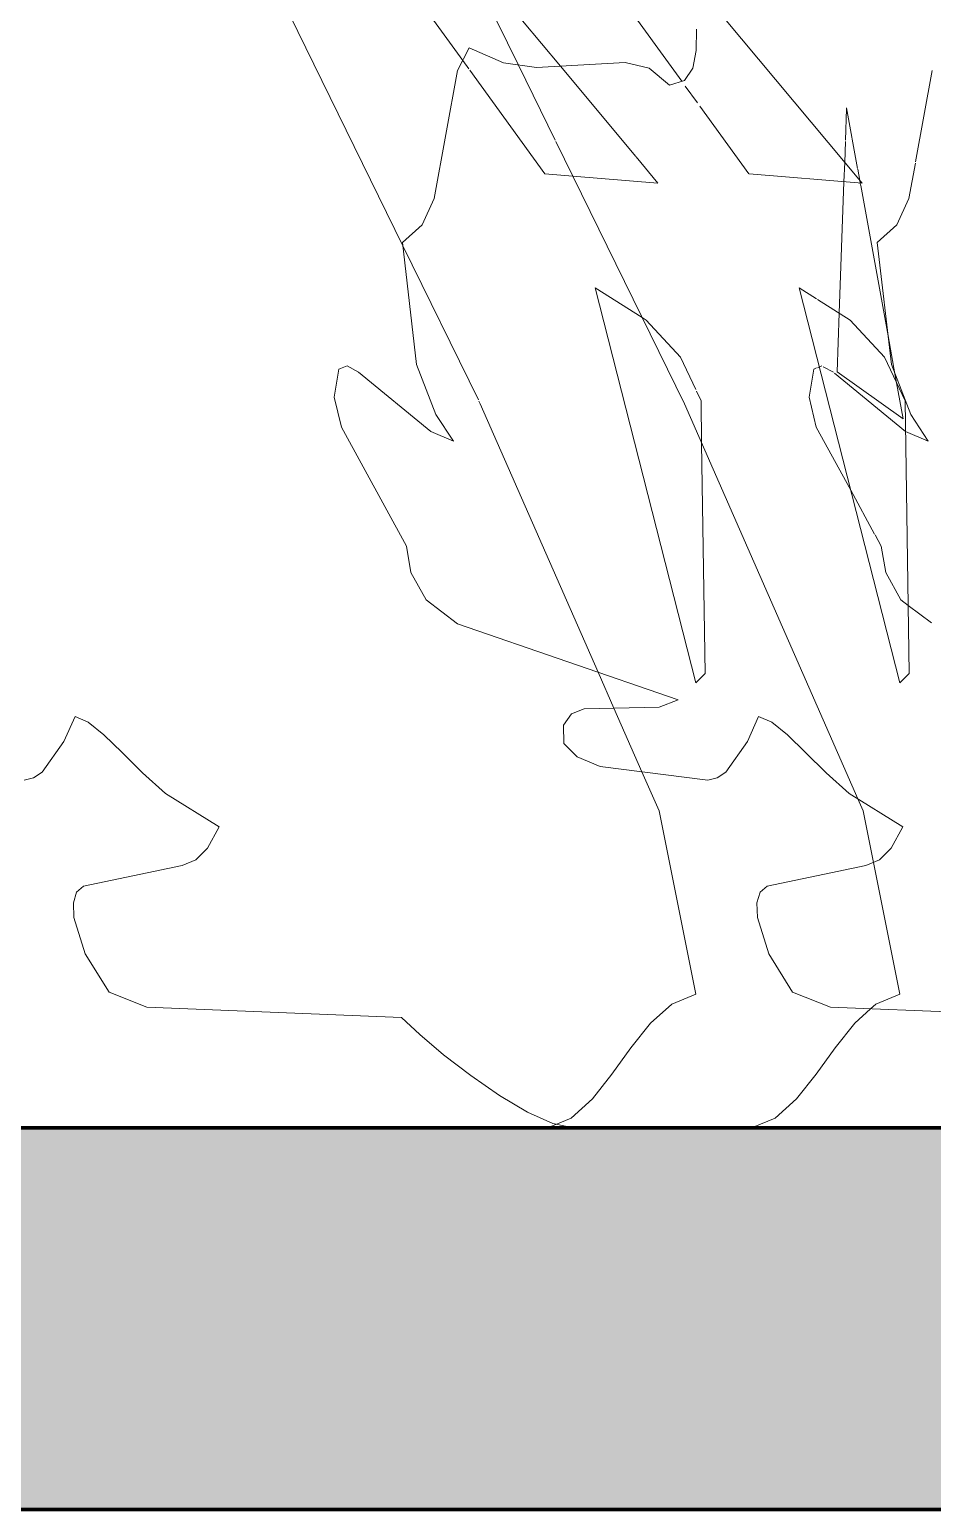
# Model space of a CAD drawing. Header units: inches. Extents: x 1275 to 2881, y -101 to 461.
# Drawn here: x 1384.38 to 1398.58, y -6 to 17.27 of the extents above; entities that cross this region are included whole.
import ezdxf

# ---------------------------------------------------------------- set-up
doc = ezdxf.new("R2010")
doc.units = ezdxf.units.IN
doc.header["$MEASUREMENT"] = 0
doc.linetypes.add('Grid Line 1_2_', pattern=[0.875, 0.5, -0.125, 0.125, -0.125])
for name, color, linetype, lineweight in [('0-1', 7, 'Continuous', 5), ('A-DETL-GENF-1', 7, 'Continuous', 9), ('A-DETL-GENF-2', 253, 'Continuous', 9), ('A-DETL-GENF-3', 8, 'Continuous', 9), ('A-FLOR-LEVL-1', 51, 'Grid Line 1_2_', 9), ('C-BLDG-PADS', 91, 'Continuous', 80)]:
    doc.layers.add(name, color=color, linetype=linetype, lineweight=lineweight)

# ---------------------------------------------------------------- blocks, each defined once
blk = doc.blocks.new('Oakfire_2_Amenities_rvt-1-BUILDING SECTION - EAST_WEST _ PREP KITCHEN - LOOKING SOUTH')
at = {"layer": 'A-FLOR-LEVL-1'}
blk.add_line((1275.24, 0), (2864.588, 0), dxfattribs=at)
blk = doc.blocks.new('Oakfire_2_Kitchen_rvt-1-BUILDING SECTION - EAST_WEST _ PREP KITCHEN - LOOKING SOUTH')
at = {"layer": 'A-FLOR-LEVL-1'}
blk.add_line((1275.24, 0), (2864.588, 0), dxfattribs=at)
blk = doc.blocks.new('magnolia 26756 - magnolia 26756-1522554-BUILDING SECTION - EAST_WEST _ PREP KITCHEN - LOOKING SOUTH')
at = {"layer": 'A-DETL-GENF-1'}
for p, q in [((1394.871, 17.28), (1394.863, 16.944)), ((1391.296, 16.985), (1391.109, 16.63)), ((1391.832, 16.75), (1391.296, 16.985)), ((1393.75, 16.759), (1392.354, 16.676)), ((1394.127, 16.666), (1393.75, 16.759)), ((1394.863, 16.944), (1394.809, 16.666)), ((1391.109, 16.63), (1390.745, 14.618)), ((1392.354, 16.676), (1391.832, 16.75)), ((1394.446, 16.401), (1394.127, 16.666)), ((1394.809, 16.666), (1394.68, 16.475)), ((1394.68, 16.475), (1394.446, 16.401)), ((1390.745, 14.618), (1390.555, 14.206)), ((1390.555, 14.206), (1390.246, 13.927)), ((1390.246, 13.927), (1390.467, 12.009)), ((1389.247, 11.935), (1389.173, 11.491)), ((1389.375, 11.984), (1389.247, 11.935)), ((1389.556, 11.888), (1389.375, 11.984)), ((1390.69, 10.952), (1389.556, 11.888)), ((1390.467, 12.009), (1390.773, 11.219)), ((1389.173, 11.491), (1389.286, 11.024)), ((1390.773, 11.219), (1391.046, 10.802)), ((1389.286, 11.024), (1390.309, 9.151)), ((1391.046, 10.802), (1390.69, 10.952)), ((1390.309, 9.151), (1390.38, 8.735)), ((1390.38, 8.735), (1390.619, 8.304)), ((1390.619, 8.304), (1391.112, 7.93)), ((1391.112, 7.93), (1394.58, 6.735)), ((1393.102, 6.593), (1392.903, 6.515)), ((1394.283, 6.617), (1393.102, 6.593)), ((1394.58, 6.735), (1394.283, 6.617)), ((1392.903, 6.515), (1392.78, 6.335)), ((1392.78, 6.335), (1392.782, 6.048)), ((1395.672, 6.079), (1395.846, 6.469)), ((1395.846, 6.469), (1396.055, 6.382)), ((1396.055, 6.382), (1396.301, 6.182)), ((1395.329, 5.596), (1395.672, 6.079)), ((1396.301, 6.182), (1396.584, 5.905)), ((1392.782, 6.048), (1392.995, 5.836)), ((1392.995, 5.836), (1393.355, 5.686)), ((1396.584, 5.905), (1396.907, 5.586)), ((1393.355, 5.686), (1395.046, 5.469)), ((1395.193, 5.505), (1395.329, 5.596)), ((1396.907, 5.586), (1397.268, 5.262)), ((1395.046, 5.469), (1395.193, 5.505)), ((1397.268, 5.262), (1398.113, 4.736)), ((1398.113, 4.736), (1397.931, 4.401)), ((1397.744, 4.214), (1397.529, 4.127)), ((1397.931, 4.401), (1397.744, 4.214)), ((1397.529, 4.127), (1395.979, 3.802)), ((1395.979, 3.802), (1395.87, 3.709)), ((1395.87, 3.709), (1395.82, 3.539)), ((1395.82, 3.539), (1395.828, 3.309)), ((1395.828, 3.309), (1396.005, 2.737)), ((1396.005, 2.737), (1396.379, 2.136)), ((1396.379, 2.136), (1396.976, 1.898)), ((1396.976, 1.898), (1400.979, 1.736))]:
    blk.add_line(p, q, dxfattribs=at)
blk = doc.blocks.new('lupin 26755 - lupin 26755-V5-BUILDING SECTION - EAST_WEST _ PREP KITCHEN - LOOKING SOUTH')
at = {"layer": 'A-DETL-GENF-1'}
for p, q in [((1394.639, 16.462), (1390.651, 21.976)), ((1390.485, 19.954), (1392.071, 16.716)), ((1397.406, 5.176), (1397.489, 4.987)), ((1397.489, 4.987), (1397.651, 4.177)), ((1397.606, 1.873), (1397.356, 1.648)), ((1397.356, 1.648), (1397.049, 1.26)), ((1397.049, 1.26), (1396.749, 0.844)), ((1396.749, 0.844), (1396.441, 0.456)), ((1396.441, 0.456), (1396.108, 0.155)), ((1396.108, 0.155), (1395.732, 0)), ((1395.732, 0), (1403.642, 0.008))]:
    blk.add_line(p, q, dxfattribs=at)
at = {"layer": 'A-DETL-GENF-2'}
for p, q in [((1394.867, 17.984), (1397.472, 14.857)), ((1392.071, 16.716), (1392.649, 15.535)), ((1394.886, 16.12), (1394.693, 16.387)), ((1395.693, 15.006), (1394.921, 16.072)), ((1392.659, 15.515), (1394.678, 11.391)), ((1397.472, 14.857), (1395.695, 15.006)), ((1398.066, 6.998), (1396.485, 13.212)), ((1396.756, 13.04), (1396.485, 13.212)), ((1397.286, 12.705), (1396.77, 13.031)), ((1397.286, 12.705), (1397.825, 12.122)), ((1397.825, 12.122), (1398.149, 11.438)), ((1398.149, 11.438), (1398.214, 7.146)), ((1394.678, 11.391), (1397.406, 5.176)), ((1398.214, 7.146), (1398.066, 6.998)), ((1397.651, 4.177), (1398.066, 2.104)), ((1398.066, 2.104), (1397.69, 1.948)), ((1397.69, 1.948), (1397.606, 1.873))]:
    blk.add_line(p, q, dxfattribs=at)
blk = doc.blocks.new('lupin 26755 - lupin 26755-V7-BUILDING SECTION - EAST_WEST _ PREP KITCHEN - LOOKING SOUTH')
at = {"layer": 'A-DETL-GENF-1'}
for p, q in [((1392.659, 0.056), (1392.523, 0)), ((1392.523, 0), (1392.931, 0))]:
    blk.add_line(p, q, dxfattribs=at)
at = {"layer": 'A-DETL-GENF-2'}
for p, q in [((1391.193, 16.79), (1387.442, 21.976)), ((1387.276, 19.954), (1390.252, 13.876)), ((1391.154, 18.589), (1392.729, 16.698)), ((1391.288, 16.659), (1391.193, 16.79)), ((1392.484, 15.006), (1391.304, 16.637)), ((1392.729, 16.698), (1393.913, 15.278)), ((1397.211, 15.535), (1397.229, 16.027)), ((1397.403, 15.09), (1397.229, 16.044)), ((1397.199, 15.186), (1397.21, 15.515)), ((1393.918, 15.272), (1394.263, 14.857)), ((1397.188, 14.881), (1397.199, 15.186)), ((1392.926, 14.969), (1392.484, 15.006)), ((1394.263, 14.857), (1392.926, 14.969)), ((1397.437, 14.899), (1397.404, 15.081)), ((1397.445, 14.86), (1397.437, 14.899)), ((1397.114, 12.814), (1397.188, 14.881)), ((1397.45, 14.83), (1397.445, 14.86)), ((1397.881, 12.46), (1397.451, 14.822)), ((1390.252, 13.876), (1391.44, 11.45)), ((1394.857, 6.998), (1393.276, 13.212)), ((1394.016, 12.744), (1393.276, 13.212)), ((1397.081, 11.891), (1397.114, 12.814)), ((1394.077, 12.705), (1394.016, 12.744)), ((1394.077, 12.705), (1394.616, 12.122)), ((1394.616, 12.122), (1394.857, 11.614)), ((1398.119, 11.15), (1397.081, 11.891)), ((1398.015, 11.721), (1397.99, 11.862)), ((1398.119, 11.15), (1398.015, 11.721)), ((1391.449, 11.431), (1391.469, 11.391)), ((1394.87, 11.586), (1394.94, 11.438)), ((1394.94, 11.438), (1394.95, 10.77)), ((1391.469, 11.391), (1393.322, 7.168)), ((1394.95, 10.77), (1395.005, 7.146)), ((1393.322, 7.168), (1393.571, 6.602)), ((1395.005, 7.146), (1394.857, 6.998)), ((1393.571, 6.602), (1394.01, 5.602)), ((1394.01, 5.602), (1394.28, 4.987)), ((1394.28, 4.987), (1394.857, 2.104)), ((1394.857, 2.104), (1394.481, 1.948)), ((1394.481, 1.948), (1394.147, 1.648)), ((1394.147, 1.648), (1393.839, 1.26)), ((1393.839, 1.26), (1393.54, 0.844)), ((1393.54, 0.844), (1393.232, 0.456)), ((1393.232, 0.456), (1392.899, 0.155)), ((1392.899, 0.155), (1392.659, 0.056)), ((1392.931, 0), (1395.739, 0.003)), ((1395.739, 0.003), (1403.627, 0.011))]:
    blk.add_line(p, q, dxfattribs=at)
at = {"layer": 'A-DETL-GENF-3'}
blk.add_line((1397.99, 11.862), (1397.881, 12.46), dxfattribs=at)
blk = doc.blocks.new('magnolia 26756 - magnolia 26756-V10-BUILDING SECTION - EAST_WEST _ PREP KITCHEN - LOOKING SOUTH')
at = {"layer": 'A-DETL-GENF-1'}
for p, q in [((1384.924, 6.079), (1385.098, 6.469)), ((1385.098, 6.469), (1385.307, 6.382)), ((1385.307, 6.382), (1385.553, 6.182)), ((1384.581, 5.596), (1384.924, 6.079)), ((1385.553, 6.182), (1385.837, 5.905)), ((1385.837, 5.905), (1386.159, 5.586)), ((1384.445, 5.505), (1384.581, 5.596)), ((1386.159, 5.586), (1386.521, 5.262)), ((1384.298, 5.469), (1384.445, 5.505)), ((1386.521, 5.262), (1387.365, 4.736)), ((1387.365, 4.736), (1387.183, 4.401)), ((1386.996, 4.214), (1386.781, 4.127)), ((1387.183, 4.401), (1386.996, 4.214)), ((1386.781, 4.127), (1385.232, 3.802)), ((1385.232, 3.802), (1385.122, 3.709)), ((1385.122, 3.709), (1385.072, 3.539)), ((1385.072, 3.539), (1385.08, 3.309)), ((1385.08, 3.309), (1385.257, 2.737)), ((1385.257, 2.737), (1385.632, 2.136)), ((1385.632, 2.136), (1386.228, 1.898)), ((1386.228, 1.898), (1390.231, 1.736)), ((1390.231, 1.736), (1390.519, 1.467)), ((1390.519, 1.467), (1390.893, 1.151)), ((1390.893, 1.151), (1391.321, 0.822)), ((1391.321, 0.822), (1391.771, 0.51)), ((1391.771, 0.51), (1392.211, 0.248)), ((1392.211, 0.248), (1392.608, 0.067)), ((1392.608, 0.067), (1392.931, 0))]:
    blk.add_line(p, q, dxfattribs=at)
blk = doc.blocks.new('magnolia 26756 - magnolia 26756-V11-BUILDING SECTION - EAST_WEST _ PREP KITCHEN - LOOKING SOUTH')
at = {"layer": 'A-DETL-GENF-2'}
for p, q in [((1398.574, 16.63), (1398.315, 15.194)), ((1398.311, 15.172), (1398.21, 14.618)), ((1398.21, 14.618), (1398.02, 14.206)), ((1398.02, 14.206), (1397.712, 13.927)), ((1397.712, 13.927), (1397.933, 12.009)), ((1396.712, 11.935), (1396.638, 11.491)), ((1396.757, 11.952), (1396.712, 11.935)), ((1396.801, 11.969), (1396.77, 11.957)), ((1396.84, 11.984), (1396.801, 11.969)), ((1397.022, 11.888), (1396.863, 11.972)), ((1398.155, 10.952), (1397.039, 11.873)), ((1397.933, 12.009), (1398.239, 11.219)), ((1396.638, 11.491), (1396.752, 11.024)), ((1398.239, 11.219), (1398.512, 10.802)), ((1396.752, 11.024), (1397.294, 10.031)), ((1398.512, 10.802), (1398.157, 10.951)), ((1397.294, 10.031), (1397.67, 9.341)), ((1397.679, 9.326), (1397.774, 9.151)), ((1397.774, 9.151), (1397.845, 8.735)), ((1397.845, 8.735), (1398.084, 8.304)), ((1398.084, 8.304), (1398.198, 8.218)), ((1398.198, 8.218), (1398.562, 7.942))]:
    blk.add_line(p, q, dxfattribs=at)

msp = doc.modelspace()

# ---------------------------------------------------------------- hatches: boundary and pattern name
at = {"layer": 'C-BLDG-PADS'}
h = msp.add_hatch(dxfattribs=at)
h.set_pattern_fill('FP_6', color=256, style=0, pattern_type=2)
h.set_pattern_definition([(50, (1972.647, 112.405), (18.36206, -1.60683), [1.92, -21.12]), (355, (1972.647, 112.405), (-3.55226, 19.25587), [1.536, -16.896]), (100.451, (1974.177, 112.271), (14.8102, 17.6493), [1.632, -17.949]), (46.184, (1972.647, 117.525), (27.32125, -4.2376), [2.88, -31.68]), (96.636, (1974.924, 117.172), (23.9275, 24.9372), [2.448, -26.924]), (351.184, (1972.647, 117.525), (23.9276, 24.9374), [2.304, -25.344]), (21, (1975.207, 116.245), (15.2808, -10.30746), [1.92, -21.12]), (326, (1975.207, 116.245), (6.22856, 18.56374), [1.536, -16.896]), (71.451, (1976.48, 115.386), (21.50985, 8.2563), [1.632, -17.949]), (37.5, (1972.647, 112.405), (0.311095, 8.522537), [0.845, -15.846, 0.845, -16.307, -16.96]), (37.5, (1972.647, 112.405), (0.311095, 8.522537), [-33.843, 0.845, -16.115]), (7.5, (1972.647, 112.405), (6.73464, 10.09743), [0.845, -8.934, 0.845, -15.462, -6.464]), (7.5, (1972.647, 112.405), (6.73464, 10.09743), [-26.086, 0.845, -5.619]), (327.5, (1966.938, 112.405), (13.66611, -0.577186), [0.845, -5.555, 0.845, -19.123, -26.496]), (327.5, (1966.938, 112.405), (13.66611, -0.577186), [-26.368, 0.845, -25.651]), (317.5, (1964.378, 112.405), (14.92985, 2.56286), [0.845, -7.475, 0.845, -12.416, -18.816]), (317.5, (1964.378, 112.405), (14.92985, 2.56286), [-21.581, 0.845, -17.971])])
h.paths.add_polyline_path([(2617.564, -6), (2653.407, -6), (2653.407, 0), (2597.407, 0), (2597.407, -6), (2606.307, -6)], flags=0)
h.paths.add_polyline_path([(1387.034, -6), (1398.919, -6), (1398.919, 0), (1339.723, 0), (1339.723, -6), (1385.361, -6)], flags=0)

# ---------------------------------------------------------------- linework, layer by layer
at = {"layer": 'A-FLOR-LEVL-1'}
msp.add_line((1275.24, 0), (2864.588, 0), dxfattribs=at)
at = {"layer": 'C-BLDG-PADS'}
for p, q in [((1398.919, 0), (1339.723, 0)), ((1339.723, -6), (1398.919, -6))]:
    msp.add_line(p, q, dxfattribs=at)

# ---------------------------------------------------------------- block references
at = {"layer": '0-1'}
for name in ['Oakfire_2_Amenities_rvt-1-BUILDING SECTION - EAST_WEST _ PREP KITCHEN - LOOKING SOUTH', 'Oakfire_2_Kitchen_rvt-1-BUILDING SECTION - EAST_WEST _ PREP KITCHEN - LOOKING SOUTH']:
    msp.add_blockref(name, (0, 0), dxfattribs=at)
at = {"layer": 'A-DETL-GENF-1'}
for name in ['lupin 26755 - lupin 26755-V7-BUILDING SECTION - EAST_WEST _ PREP KITCHEN - LOOKING SOUTH', 'lupin 26755 - lupin 26755-V5-BUILDING SECTION - EAST_WEST _ PREP KITCHEN - LOOKING SOUTH', 'magnolia 26756 - magnolia 26756-V10-BUILDING SECTION - EAST_WEST _ PREP KITCHEN - LOOKING SOUTH', 'magnolia 26756 - magnolia 26756-1522554-BUILDING SECTION - EAST_WEST _ PREP KITCHEN - LOOKING SOUTH', 'magnolia 26756 - magnolia 26756-V11-BUILDING SECTION - EAST_WEST _ PREP KITCHEN - LOOKING SOUTH']:
    msp.add_blockref(name, (0, 0), dxfattribs=at)

doc.saveas('drawing.dxf')
